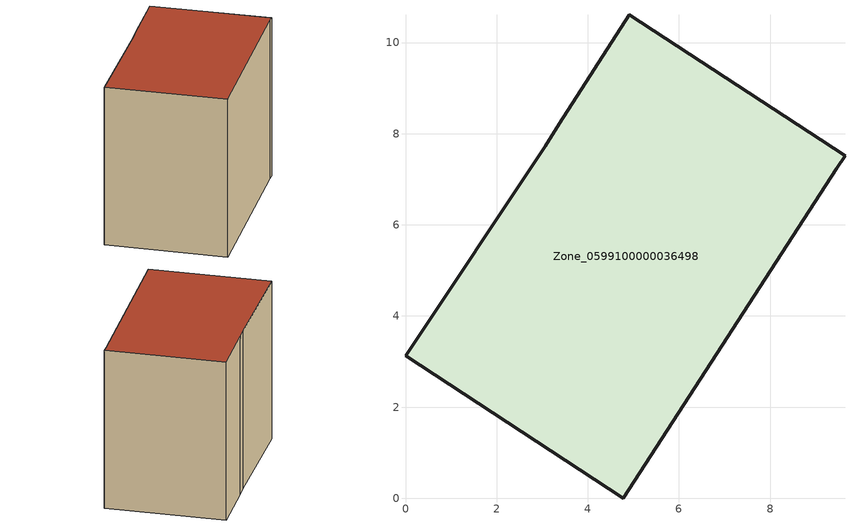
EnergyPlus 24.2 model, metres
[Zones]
Zone_0599100000036498
 floor ground (C_G): 9.64,7.52 9.46,7.24 4.78,0 0,3.13 3.07,7.72 3.37,8.22 4.91,10.61 z0
 wall outside (C_F): 4.91,10.61 3.37,8.22 3.07,7.72 0,3.13 4.78,0 9.46,7.24 9.64,7.52 4.91,10.61 z0:7.86
 roof outside (C_R): 9.46,7.24 9.64,7.52 4.91,10.61 3.37,8.22 3.07,7.72 0,3.13 4.78,0 z7.86
[BUILDING]
Pand.0599100000036498: North Axis=0; Terrain=City; Loads Convergence Tolerance Value=0.04; Temperature Convergence Tolerance Value=0.4; Solar Distribution=FullExterior; Maximum Number of Warmup Days=25; Minimum Number of Warmup Days=1
[Site:Location]
Rotterdam.The.Hague.AP_ZH_NLD Design_Conditions: Latitude=51.96; Longitude=4.45; Time Zone=1; Elevation=-4.5
[SITE:GROUNDTEMPERATURE:BUILDINGSURFACE]
18, 18, 18, 18, 18, 18, 18, 18, 18, 18, 18, 18
[MATERIAL] Thermal Absorptance=0.9; Solar Absorptance=0.7; Visible Absorptance=0.7
Name | Roughness | Thickness | Conductivity | Density | Specific Heat
G.TC.1975-1991 | MediumSmooth | 0.15 | 0.288461 | 540 | 1210
F.TC.1975-1991 | Rough | 0.3 | 0.230769 | 1920 | 840
R.TC.1975-1991 | MediumRough | 0.2 | 0.153846 | 1500 | 1000
[CONSTRUCTION]
C_G: G.TC.1975-1991
C_F: F.TC.1975-1991
C_R: R.TC.1975-1991
[ZONE]
Zone_0599100000036498: Type=1; Multiplier=1; Ceiling Height=Autocalculate; Volume=Autocalculate; Floor Area=autocalculate; Part of Total Floor Area=Yes
[ZONEINFILTRATION:DESIGNFLOWRATE]
Infil_Zone_0599100000036498: Zone or ZoneList or Space or SpaceList=Zone_0599100000036498; Schedule=AlwaysOn; Design Flow Rate Calculation Method=Flow/Area; Flow Rate per Floor Area=0.003; Constant Term Coefficient=1; Temperature Term Coefficient=0; Velocity Term Coefficient=0; Velocity Squared Term Coefficient=0
[HVACTEMPLATE:ZONE:IDEALLOADSAIRSYSTEM]
Zone_0599100000036498: Maximum Heating Supply Air Temperature=50; Minimum Cooling Supply Air Temperature=13; Maximum Heating Supply Air Humidity Ratio=0.0156; Minimum Cooling Supply Air Humidity Ratio=0.0077; Heating Limit=NoLimit; Cooling Limit=NoLimit; Dehumidification Control Type=ConstantSensibleHeatRatio; Cooling Sensible Heat Ratio=0.7; Dehumidification Setpoint=60; Humidification Control Type=None; Humidification Setpoint=30; Outdoor Air Method=None; Outdoor Air Flow Rate per Person=0.00944; Outdoor Air Flow Rate per Zone Floor Area=0; Outdoor Air Flow Rate per Zone=0; Demand Controlled Ventilation Type=None; Outdoor Air Economizer Type=NoEconomizer; Heat Recovery Type=None; Sensible Heat Recovery Effectiveness=0.7; Latent Heat Recovery Effectiveness=0.65
[ZONECONTROL:THERMOSTAT]
ThermostatControl_Zone_0599100000036498: Zone or ZoneList=Zone_0599100000036498; Control Type Schedule=DualSetpointControlType; Control 1=Thermostat_Zone_0599100000036498; Temperature Difference Between Cutout And Setpoint=0
[THERMOSTATSETPOINT:DUALSETPOINT]
Thermostat_Zone_0599100000036498: Heating Setpoint Temperature Schedule=HeatingSetpoint_Zone_0599100000036498; Cooling Setpoint Temperature Schedule=CoolingSetpoint_Zone_0599100000036498
[SCHEDULE:COMPACT]
HeatingSetpoint_Zone_0599100000036498: Through: 12/31, For: AllDays, Until: 24:00, 21
CoolingSetpoint_Zone_0599100000036498: Through: 12/31, For: AllDays, Until: 24:00, 24
DualSetpointControlType: Through: 12/31, For: AllDays, Until: 24:00, 4
AlwaysOn: Through: 12/31, For: AllDays, Until: 24:00, 1
